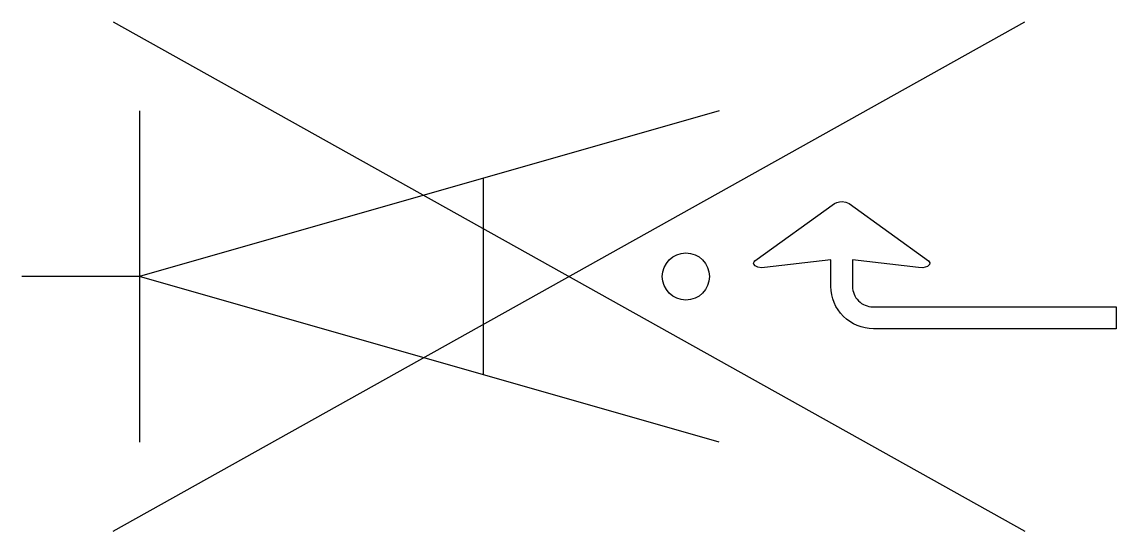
# Model space of a CAD drawing. Header units: metres. Extents: x 0 to 13.9, y -3.2 to 3.2.
import ezdxf

# ---------------------------------------------------------------- set-up
doc = ezdxf.new("R2010")
doc.units = ezdxf.units.M

msp = doc.modelspace()

# ---------------------------------------------------------------- linework, layer by layer
for p, q in [((1.161, 3.245), (12.772, -3.245)), ((1.161, -3.245), (12.772, 3.245)), ((8.878, 2.11), (1.499, 0)), ((1.499, 2.11), (1.499, -2.11)), ((5.878, -1.252), (5.878, 1.252)), ((1.499, 0), (0, 0)), ((8.878, -2.11), (1.499, 0))]:
    msp.add_line(p, q)
msp.add_lwpolyline([(9.458, 0.113), (9.417, 0.112), (9.373, 0.12), (9.338, 0.137), (9.321, 0.156), (9.318, 0.171), (9.323, 0.186), (9.334, 0.198), (10.346, 0.929), (10.376, 0.944), (10.411, 0.952), (10.447, 0.954), (10.492, 0.947), (10.533, 0.929), (11.543, 0.198), (11.561, 0.175), (11.559, 0.153), (11.532, 0.128), (11.471, 0.112), (11.419, 0.113), (10.577, 0.212), (10.577, -0.126, 0.414215), (10.837, -0.386), (13.933, -0.386), (13.933, -0.666), (10.843, -0.666, -0.414214), (10.302, -0.126), (10.302, 0.212)], format="xyb", close=True)
msp.add_circle((8.455, 0), 0.3)

doc.saveas('drawing.dxf')
